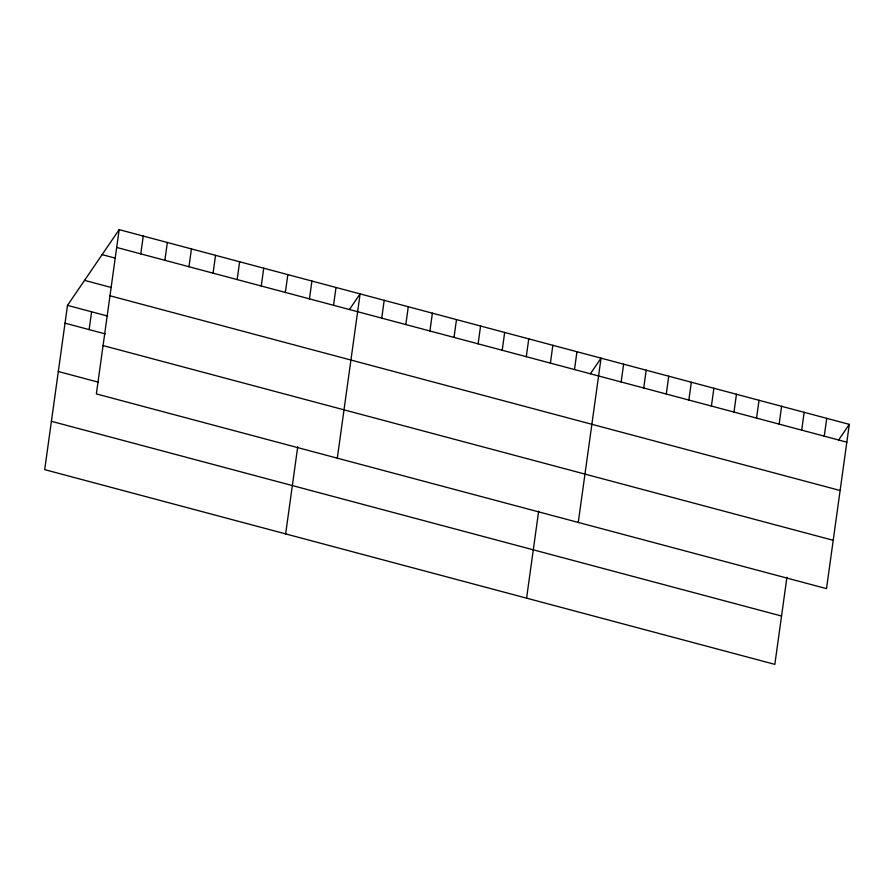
<?xml version="1.0" encoding="UTF-8"?>
<svg xmlns="http://www.w3.org/2000/svg" width="894" height="894" viewBox="0 0 894 894"><rect width="100%" height="100%" fill="white"/><g stroke="black" fill="none" stroke-linecap="round" stroke-linejoin="round"><path stroke-width="1.34" d="M119.159 229.635L96.362 393.919L826.503 588.632L849.3 424.359L119.159 229.635L67.497 305.368L44.7 469.641L774.841 664.365L786.921 577.3M89.121 329.607L91.59 311.794M140.783 253.874L143.252 236.061M164.876 260.299L167.346 242.486M188.969 266.725L191.439 248.912M213.063 273.151L215.543 255.338M237.156 279.576L239.637 261.763M261.26 286.002L263.73 268.189M285.354 292.427L287.823 274.614M309.447 298.853L311.917 281.04M285.644 533.908L297.724 446.832M333.54 305.279L336.01 287.466M337.306 458.175L360.103 293.891L349.453 309.514M381.727 318.13L384.197 300.317M405.82 324.556L408.29 306.743M429.913 330.981L432.394 313.168M454.018 337.407L456.488 319.594M478.111 343.832L480.581 326.019M502.204 350.258L504.674 332.445M526.298 356.684L528.767 338.871M550.391 363.109L552.861 345.296M526.588 598.164L538.669 511.1M574.484 369.535L576.954 351.722M578.262 522.431L601.047 358.148L590.398 373.77M621.151 381.984L623.621 364.171M643.714 388.007L646.183 370.183M666.287 394.019L668.757 376.206M688.849 400.043L691.319 382.23M711.423 406.055L713.893 388.242M733.985 412.078L736.455 394.265M756.559 418.09L759.028 400.277M779.121 424.114L781.591 406.301M801.694 430.137L804.164 412.313M824.257 436.149L826.726 418.336M838.639 439.971L849.3 424.359M116.689 247.448L846.83 442.172M102.106 254.622L115.494 258.198M84.55 280.37L111.314 287.51M109.984 295.78L840.125 490.504M67.497 305.368L107.649 316.074M65.027 323.181L105.179 333.887M103.067 345.576L833.208 540.3M58.322 371.513L98.474 382.219M51.405 421.309L781.546 616.033"/></g></svg>
